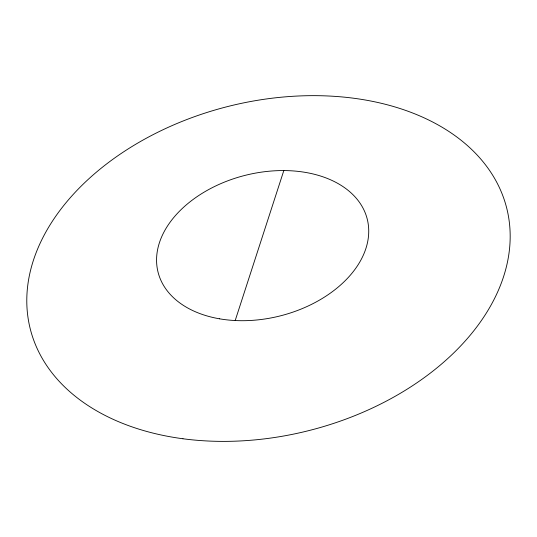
<?xml version="1.0" encoding="UTF-8"?>
<svg xmlns="http://www.w3.org/2000/svg" width="537" height="537" viewBox="0 0 537 537"><rect width="100%" height="100%" fill="white"/><g stroke="black" fill="none" stroke-linecap="round" stroke-linejoin="round"><path stroke-width="0.81" d="M235.199 320.535L283.818 170.565M219.338 318.783A107.91 72.428 -14.3 0 0 368.167 223.694A107.91 72.428 -14.3 0 0 200.435 194.428A107.91 72.428 -14.3 0 0 219.338 318.783M182.969 438.763A245.765 167.034 -14.3 0 0 507.015 209.37A245.765 167.034 -14.3 0 0 115.455 157.428A245.765 167.034 -14.3 0 0 182.969 438.763"/></g></svg>
